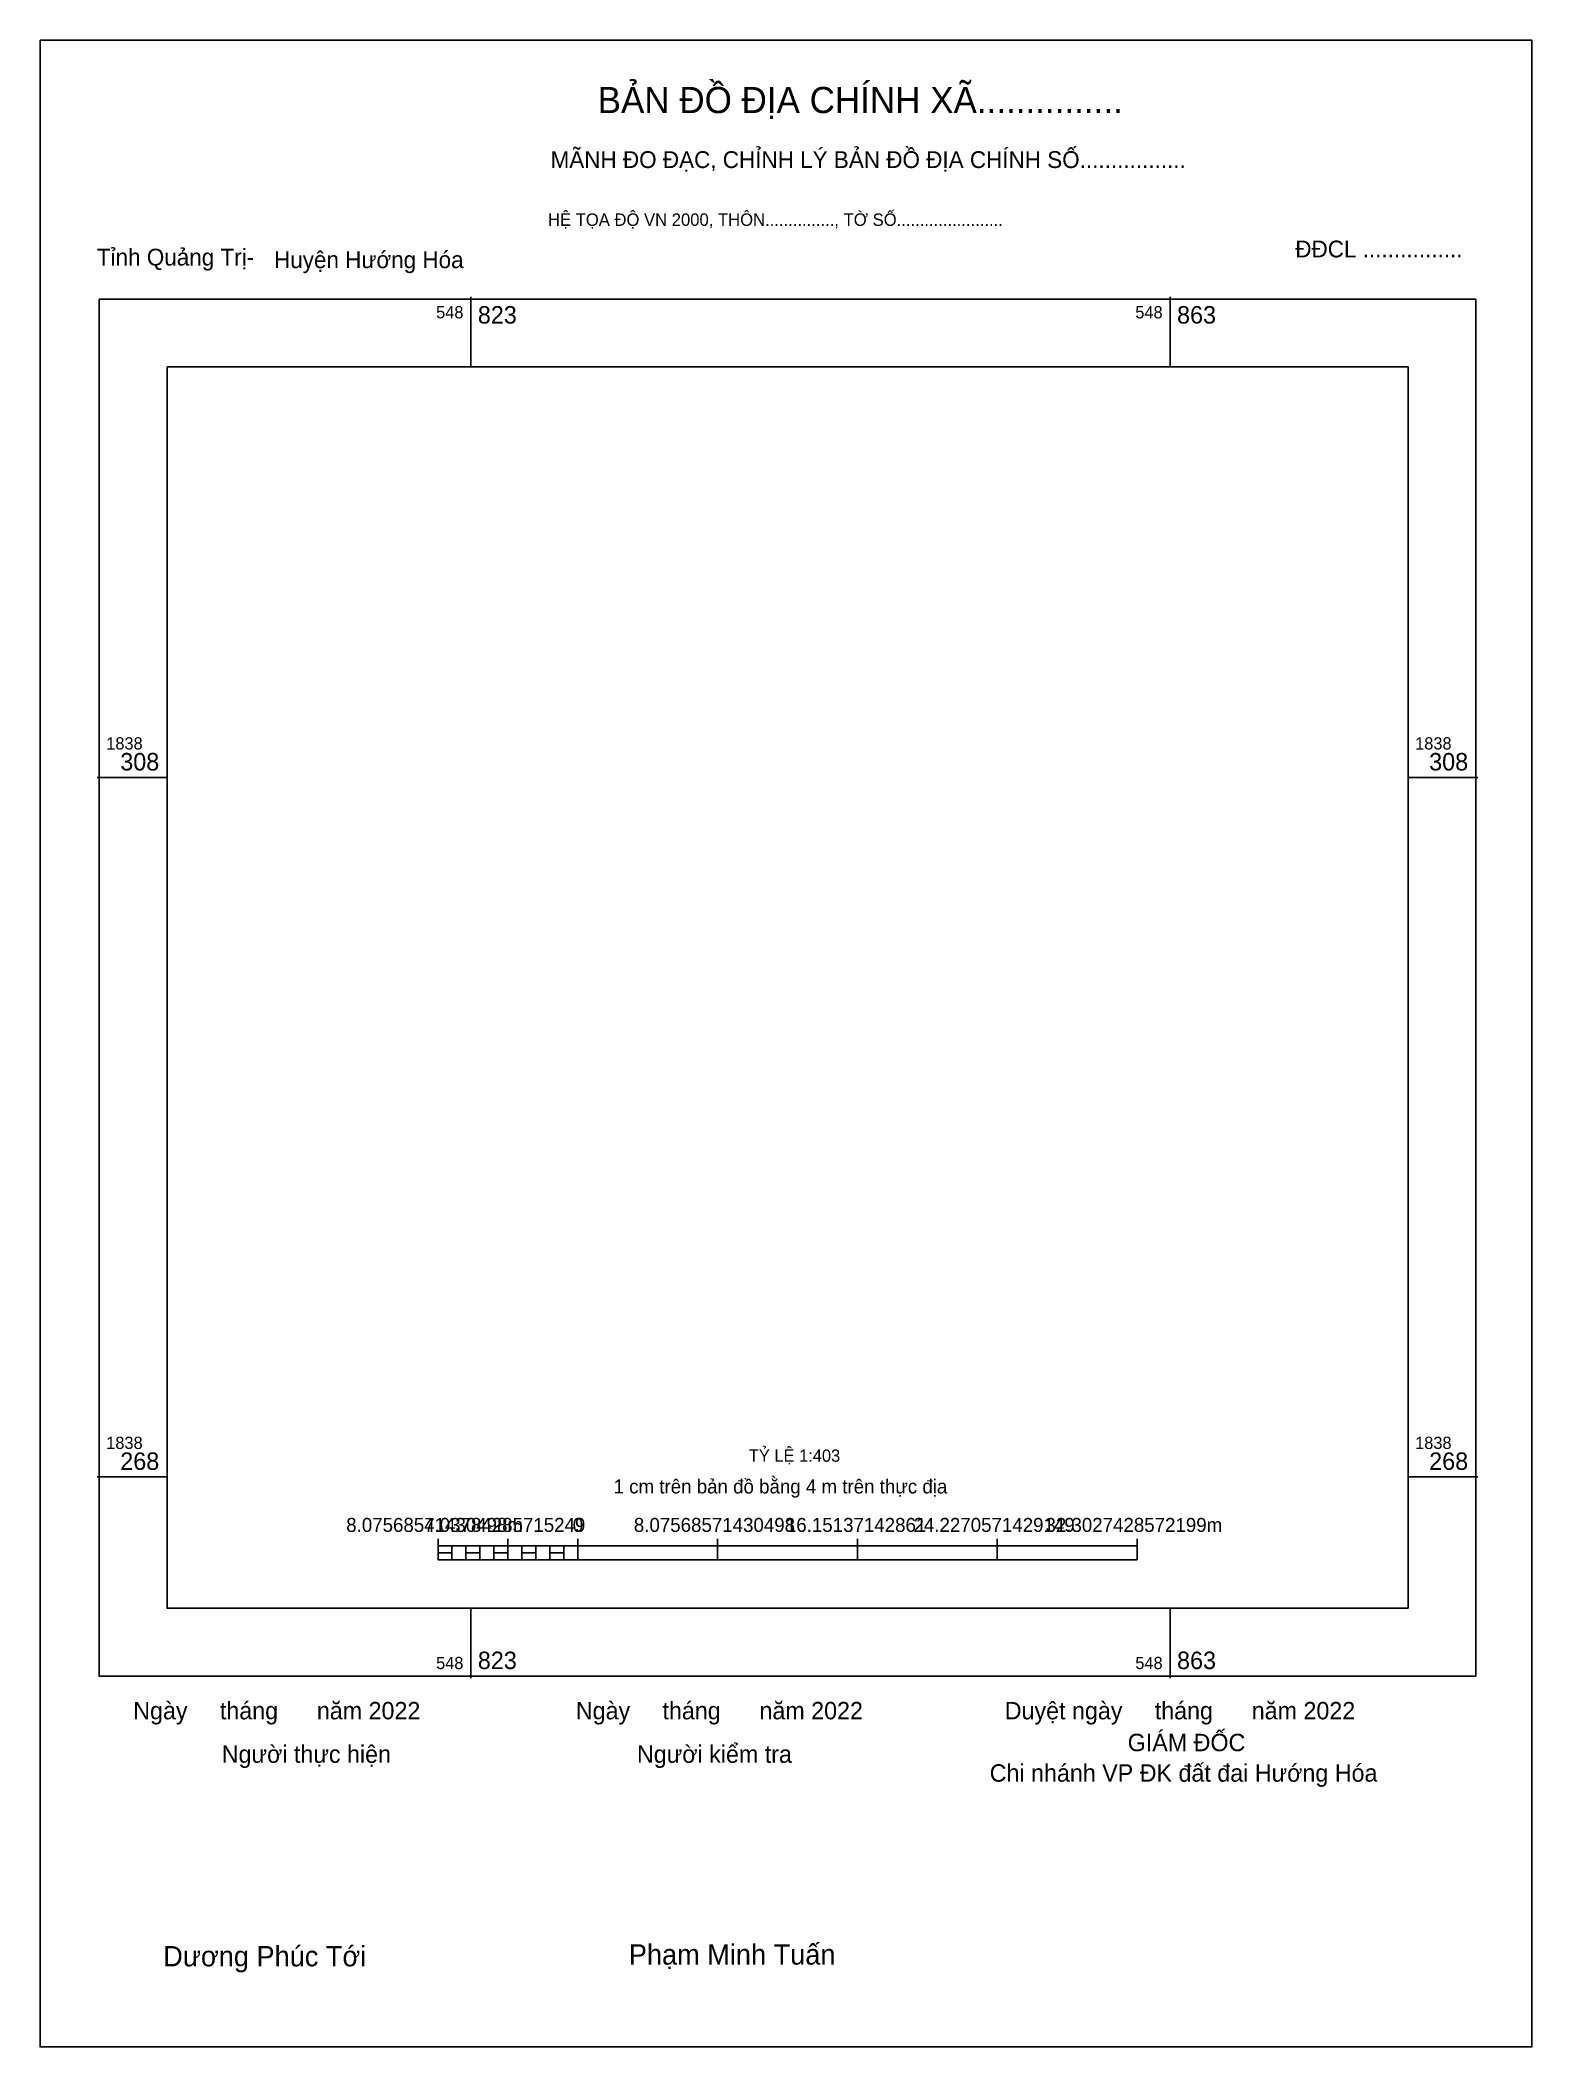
# Model space of a CAD drawing. Extents: x 548828 to 549271, y 1838227 to 1838343.
# Drawn here: x 549184.5 to 549270.7, y 1838227.3 to 1838343.2 of the extents above.
import ezdxf

# ---------------------------------------------------------------- set-up
doc = ezdxf.new("R2010")
doc.units = 0
for name, color, linetype in [('Level 15', 7, 'Continuous'), ('Level 6', 7, 'Continuous'), ('Level 62', 7, 'Continuous'), ('Level 63', 7, 'Continuous'), ('Level 9', 7, 'Continuous')]:
    doc.layers.add(name, color=color, linetype=linetype)

msp = doc.modelspace()

# ---------------------------------------------------------------- linework, layer by layer
at = {"layer": 'Level 15'}
msp.add_lwpolyline([(549184.54, 1838343.18), (549270.69, 1838343.18), (549270.69, 1838227.33), (549184.54, 1838227.33)], close=True, dxfattribs=at)
at = {"layer": 'Level 62'}
msp.add_lwpolyline([(549191.87, 1838324.32), (549263.54, 1838324.32), (549263.54, 1838252.65), (549191.87, 1838252.65)], close=True, dxfattribs=at)
at = {"layer": 'Level 63'}
for p, q in [((549209.42, 1838328.36), (549209.42, 1838324.32)), ((549249.8, 1838328.36), (549249.8, 1838324.32)), ((549187.83, 1838300.62), (549191.87, 1838300.62)), ((549263.54, 1838300.62), (549267.58, 1838300.62)), ((549187.83, 1838260.24), (549191.87, 1838260.24)), ((549263.54, 1838260.24), (549267.58, 1838260.24)), ((549207.52, 1838256.66), (549207.52, 1838255.45)), ((549207.52, 1838256.25), (549247.89, 1838256.25)), ((549208.32, 1838256.25), (549208.32, 1838255.45)), ((549209.13, 1838256.25), (549209.13, 1838255.45)), ((549209.94, 1838256.25), (549209.94, 1838255.45)), ((549210.75, 1838256.25), (549210.75, 1838255.45)), ((549211.55, 1838256.66), (549211.55, 1838255.45)), ((549211.55, 1838256.25), (549211.55, 1838255.45)), ((549212.36, 1838256.25), (549212.36, 1838255.45)), ((549213.17, 1838256.25), (549213.17, 1838255.45)), ((549213.98, 1838256.25), (549213.98, 1838255.45)), ((549214.78, 1838256.25), (549214.78, 1838255.45)), ((549215.59, 1838256.66), (549215.59, 1838255.45)), ((549215.59, 1838256.25), (549215.59, 1838255.45)), ((549223.67, 1838256.66), (549223.67, 1838255.45)), ((549231.74, 1838256.66), (549231.74, 1838255.45)), ((549239.82, 1838256.66), (549239.82, 1838255.45)), ((549247.89, 1838256.66), (549247.89, 1838255.45)), ((549207.52, 1838255.45), (549247.89, 1838255.45)), ((549209.42, 1838252.65), (549209.42, 1838248.61)), ((549249.8, 1838252.65), (549249.8, 1838248.61))]:
    msp.add_line(p, q, dxfattribs=at)
for points in [[(549187.95, 1838328.23), (549267.45, 1838328.23), (549267.45, 1838248.73), (549187.95, 1838248.73)], [(549207.52, 1838255.85), (549208.32, 1838255.85), (549208.32, 1838255.45), (549207.52, 1838255.45)], [(549207.52, 1838255.85), (549208.32, 1838255.85), (549208.32, 1838255.45), (549207.52, 1838255.45)], [(549209.13, 1838255.85), (549209.94, 1838255.85), (549209.94, 1838255.45), (549209.13, 1838255.45)], [(549210.75, 1838255.85), (549211.55, 1838255.85), (549211.55, 1838255.45), (549210.75, 1838255.45)], [(549212.36, 1838255.85), (549213.17, 1838255.85), (549213.17, 1838255.45), (549212.36, 1838255.45)], [(549213.98, 1838255.85), (549214.78, 1838255.85), (549214.78, 1838255.45), (549213.98, 1838255.45)]]:
    msp.add_lwpolyline(points, close=True, dxfattribs=at)

# ---------------------------------------------------------------- texts
at = {"layer": 'Level 6'}
msp.add_text('TỶ LỆ 1:403', height=0.7098, dxfattribs=at).set_placement((549225.47, 1838261.11))
at = {"layer": 'Level 63'}
for s, height, p in [('BẢN ĐỒ ĐỊA CHÍNH XÃ...............', 1.5116, (549216.74, 1838338.97)), ('MÃNH ĐO ĐẠC, CHỈNH LÝ BẢN ĐỒ ĐỊA CHÍNH SỐ.................', 0.97, (549214.02, 1838335.8)), ('HỆ TỌA ĐỘ VN 2000, THÔN..............., TỜ SỐ.......................', 0.718, (549213.87, 1838332.46)), ('548', 0.707, (549207.41, 1838327.12)), ('823', 1.009, (549209.82, 1838326.82)), ('548', 0.707, (549247.79, 1838327.12)), ('863', 1.009, (549250.2, 1838326.82)), ('1838', 0.707, (549188.36, 1838302.23)), ('308', 1.009, (549189.17, 1838301.02)), ('1838', 0.707, (549263.95, 1838302.23)), ('308', 1.009, (549264.76, 1838301.02)), ('1838', 0.707, (549188.36, 1838261.85)), ('1838', 0.707, (549263.95, 1838261.85)), ('268', 1.009, (549189.17, 1838260.64)), ('268', 1.009, (549264.76, 1838260.64)), ('1 cm trên bản đồ bằng 4 m trên thực địa', 0.8076, (549217.66, 1838259.28)), ('8.07568571430498m', 0.8076, (549202.22, 1838257.06)), ('4.03784285715249', 0.8076, (549206.72, 1838257.06)), ('0', 0.808, (549215.3, 1838257.06)), ('8.07568571430498', 0.8076, (549218.83, 1838257.06)), ('16.15137142861', 0.8076, (549227.61, 1838257.06)), ('24.2270571429149', 0.8076, (549234.98, 1838257.06)), ('32.3027428572199m', 0.8076, (549242.6, 1838257.06)), ('548', 0.707, (549207.41, 1838249.14)), ('823', 1.009, (549209.82, 1838249.14)), ('548', 0.707, (549247.79, 1838249.14)), ('863', 1.009, (549250.2, 1838249.14)), ('Ngày     tháng      năm 2022', 1.0047, (549189.92, 1838246.24)), ('Ngày     tháng      năm 2022', 1.0047, (549215.48, 1838246.24)), ('Duyệt ngày     tháng      năm 2022', 1.0047, (549240.25, 1838246.24)), ('GIÁM ĐỐC', 1.005, (549247.35, 1838244.4)), ('Người thực hiện', 1.0047, (549195.03, 1838243.73)), ('Người kiểm tra', 1.0047, (549219.01, 1838243.73)), ('Chi nhánh VP ĐK đất đai Hướng Hóa', 1.0047, (549239.38, 1838242.64)), ('Dương Phúc Tới', 1.1719, (549191.65, 1838231.98)), ('Phạm Minh Tuấn', 1.1719, (549218.54, 1838232.08))]:
    msp.add_text(s, height=height, dxfattribs=at).set_placement(p)
at = {"layer": 'Level 9'}
for s, p in [('Tỉnh Quảng Trị-', (549187.82, 1838330.17)), ('Huyện Hướng Hóa', (549198.05, 1838330.02)), ('ĐĐCL ................', (549257.03, 1838330.64))]:
    msp.add_text(s, height=0.97, dxfattribs=at).set_placement(p)

doc.saveas('drawing.dxf')
